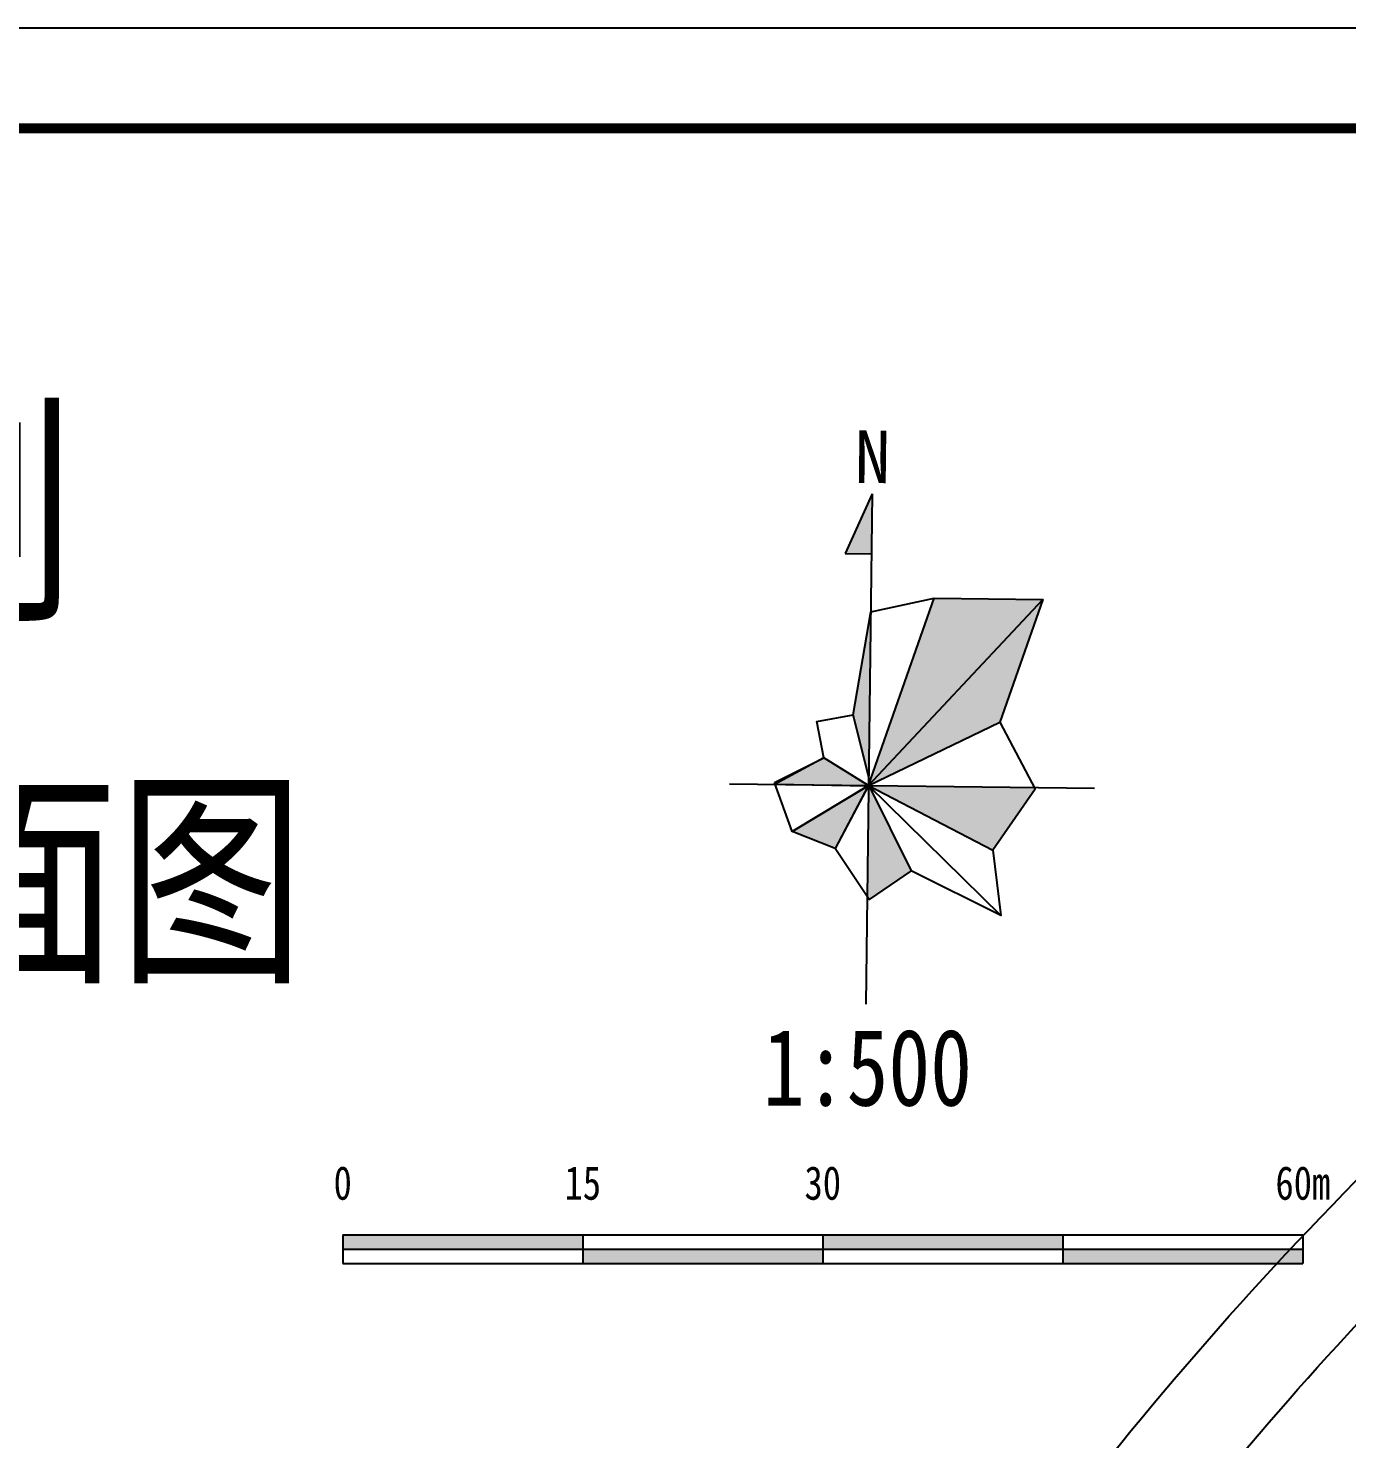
# Model space of a CAD drawing. Extents: x -809667 to 586099, y 3084146 to 3634412.
# Drawn here: x 382814.6 to 382880.5, y 3085798 to 3085868.6 of the extents above; entities that cross this region are included whole.
import ezdxf
from ezdxf.enums import TextEntityAlignment as Align

# ---------------------------------------------------------------- set-up
doc = ezdxf.new("R2010")
doc.units = 0
doc.header["$LTSCALE"] = 0.5
doc.layers.get('0').update_dxf_attribs({"linetype": 'CONTINUOUS'})
for name, color, linetype in [('0-人行道线', 46, 'CONTINUOUS'), ('PUB_TITLE', 4, 'CONTINUOUS'), ('TX-图框', 7, 'CONTINUOUS'), ('wz', 6, 'CONTINUOUS'), ('道路', 4, 'CONTINUOUS')]:
    doc.layers.add(name, color=color, linetype=linetype)
doc.styles.add('DIMST', font='', dxfattribs={"width": 0.8})
doc.styles.add('ROAD', font='simhei.ttf')
doc.styles.get('DIMST').set_extended_font_data('SimSun')

# ---------------------------------------------------------------- blocks, each defined once
blk = doc.blocks.new('my')
at = {"layer": 'TX-图框'}
blk.add_hatch(color=256, dxfattribs=at).paths.add_polyline_path([(-3269.4, 629.4), (-3269.4, 540.2), (-3308.6, 540.2)])
at = {"layer": 'TX-图框', "linetype": 'Continuous'}
h = blk.add_hatch(color=256, dxfattribs=at)
h.paths.add_polyline_path([(-3269.4, 195.6), (-3269.2, 195.6), (-3075.6, 292.4), (-3013.7, 475.3), (-3175.2, 475.3)])
h.paths.add_polyline_path([(-3269.2, 195.6), (-3269.1, 195.3), (-3083.7, 101.4), (-3021.8, 192.9), (-3023.3, 195.6)])
h.paths.add_polyline_path([(-3268.9, 195), (-3269.4, 195), (-3269.4, 30.1), (-3266.7, 26.1), (-3204.8, 69.2)])
h.paths.add_polyline_path([(-3270.2, 195), (-3270.3, 195), (-3382.4, 125.5), (-3317.9, 101.4)])
h.paths.add_polyline_path([(-3269.8, 195.6), (-3336.7, 235.9), (-3408.4, 195.6)])
h.paths.add_polyline_path([(-3269.4, 453.8), (-3293.6, 300.5), (-3269.4, 208.9)])
at = {"layer": 'TX-图框'}
for p, q in [((-3269.4, 629.4), (-3308.6, 540.2)), ((-3308.6, 540.2), (-3269.4, 540.2))]:
    blk.add_line(p, q, dxfattribs=at)
at = {"layer": 'TX-图框', "ltscale": 1.5}
for points in [[(-3269.4, 629.4), (-3269.4, -129.9)], [(-3409.4, 198.3), (-3336.7, 235.9), (-3347.5, 289.7), (-3293.6, 300.5), (-3269.4, 453.8), (-3175.2, 475.3), (-3013.7, 475.3), (-3075.6, 292.4), (-3021.8, 192.9), (-3083.7, 101.4), (-3070.2, 4.6), (-3204.8, 69.2), (-3266.7, 26.1), (-3317.9, 101.4), (-3382.4, 125.5), (-3409.4, 198.3)], [(-3269.4, 195.5), (-3013.7, 475.3)], [(-3269.4, 195.5), (-3175.2, 475.3)], [(-3267.1, 200.1), (-3293.6, 300.5)], [(-3269.4, 195.5), (-3075.6, 292.4)], [(-3269.4, 195.6), (-3336.7, 235.9)], [(-3476.6, 195.6), (-2933.2, 195.6)], [(-3269.4, 195.6), (-3382.4, 125.5)], [(-3269.4, 195.6), (-3317.9, 101.4)], [(-3269.4, 195.5), (-3083.7, 101.4)], [(-3269.4, 195.5), (-3070.2, 4.6)], [(-3269.2, 195.6), (-3204.8, 69.2)]]:
    blk.add_lwpolyline(points, dxfattribs=at)
for points in [[(-3268.9, 195), (-3336.7, 235.9), (-3408.4, 195.6)], [(-3317.9, 101.4), (-3382.4, 125.5), (-3270.2, 195.1)]]:
    blk.add_lwpolyline(points, close=True, dxfattribs=at)
at = {"layer": 'TX-图框', "style": 'ROAD'}
blk.add_text('N', height=78.1, dxfattribs=at).set_placement((-3296.1, 645.6))
blk = doc.blocks.new('比例尺')
at = {"linetype": 'ByBlock', "lineweight": -2}
for points in [[(0, 3), (0, 1.5), (25, 1.5), (25, 3)], [(50, 3), (50, 1.5), (75, 1.5), (75, 3)], [(25, 1.5), (25, 0), (50, 0), (50, 1.5)], [(75, 1.5), (75, 0), (100, 0), (100, 1.5)]]:
    blk.add_hatch(color=0, dxfattribs=at).paths.add_polyline_path(points)
at = {"color": 0, "linetype": 'ByBlock', "lineweight": -2}
for p, q in [((0, 3), (100, 3)), ((0, 3), (0, 0)), ((25, 3), (25, 0)), ((50, 3), (50, 0)), ((75, 3), (75, 0)), ((100, 3), (100, 0)), ((0, 1.5), (100, 1.5)), ((0, 0), (100, 0))]:
    blk.add_line(p, q, dxfattribs=at)
at = {"color": 0, "linetype": 'ByBlock', "lineweight": -2, "style": 'DIMST', "width": 0.8}
blk.add_text('0', height=3.5, dxfattribs=at).set_placement((0, 5.59), align=Align.BOTTOM_CENTER)
for tag, p in [('刻度1', (25, 5.59)), ('刻度2', (50, 5.59)), ('刻度3', (100, 5.59))]:
    blk.add_attdef(tag, text='', height=3.5, dxfattribs=at).set_placement(p, align=Align.BOTTOM_CENTER)

msp = doc.modelspace()

# ---------------------------------------------------------------- linework, layer by layer
at = {"layer": '0-人行道线', "linetype": 'Continuous', "flags": 128}
msp.add_lwpolyline([(382819.345, 3085720.882, 0.028031), (382849.7, 3085768.431, -0.073335), (382881.568, 3085811.516, -0.073335)], format="xyb", dxfattribs=at)
at = {"layer": 'PUB_TITLE', "linetype": 'Continuous'}
msp.add_lwpolyline([(382496.068, 3085571.553), (382916.568, 3085571.553), (382916.568, 3085868.553), (382496.068, 3085868.553)], close=True, dxfattribs=at)
at = {"layer": 'PUB_TITLE', "linetype": 'Continuous', "const_width": 0.5}
msp.add_lwpolyline([(382508.568, 3085576.553), (382911.568, 3085576.553), (382911.568, 3085863.553), (382508.568, 3085863.553)], close=True, dxfattribs=at)
at = {"layer": '道路', "linetype": 'Continuous', "flags": 128}
msp.add_lwpolyline([(382821.279, 3085715.034, 0.029836), (382854.085, 3085766.028, -0.066246), (382881.568, 3085804.326, -0.066246)], format="xyb", dxfattribs=at)

# ---------------------------------------------------------------- block references
at = {"layer": 'TX-图框', "linetype": 'Continuous', "xscale": 0.48, "yscale": 0.48, "zscale": 0.48}
msp.add_blockref('比例尺', (382830.323, 3085806.794, 49.4), dxfattribs=at).add_auto_attribs({'刻度1': '15', '刻度2': '30', '刻度3': '60m'})
at = {"layer": 'wz', "linetype": 'Continuous', "xscale": 0.03360547948664716, "yscale": 0.03360547948664716, "zscale": 0.03360547948664716, "rotation": 359.2992324963089}
msp.add_blockref('my', (382966.397, 3085822.776, 345.376), dxfattribs=at)

# ---------------------------------------------------------------- texts
at = {"layer": 'wz', "linetype": 'Continuous', "attachment_point": 1, "style": 'DIMST'}
for s, insert, char_height, width in [('{\\fSimHei|b0|i0|c134|p49;\\C0;湖南利农五倍子年产1000吨食品级单宁酸加工项目修建性详细规划}', (382532.234, 3085848.887, -41.41), 9, 376.26643), ('{\\fSimHei|b0|i0|c134|p49;\\C0;总平面图}', (382791.253, 3085830.237, 85.872), 8.512, 44.94607), ('{\\fSimHei|b0|i0|c134|p49;\\C0;1:500}', (382851.332, 3085818.524, 49.4), 3.84063, 170.82006)]:
    msp.add_mtext(s, dxfattribs=dict(at, insert=insert, char_height=char_height, width=width))

doc.saveas('drawing.dxf')
